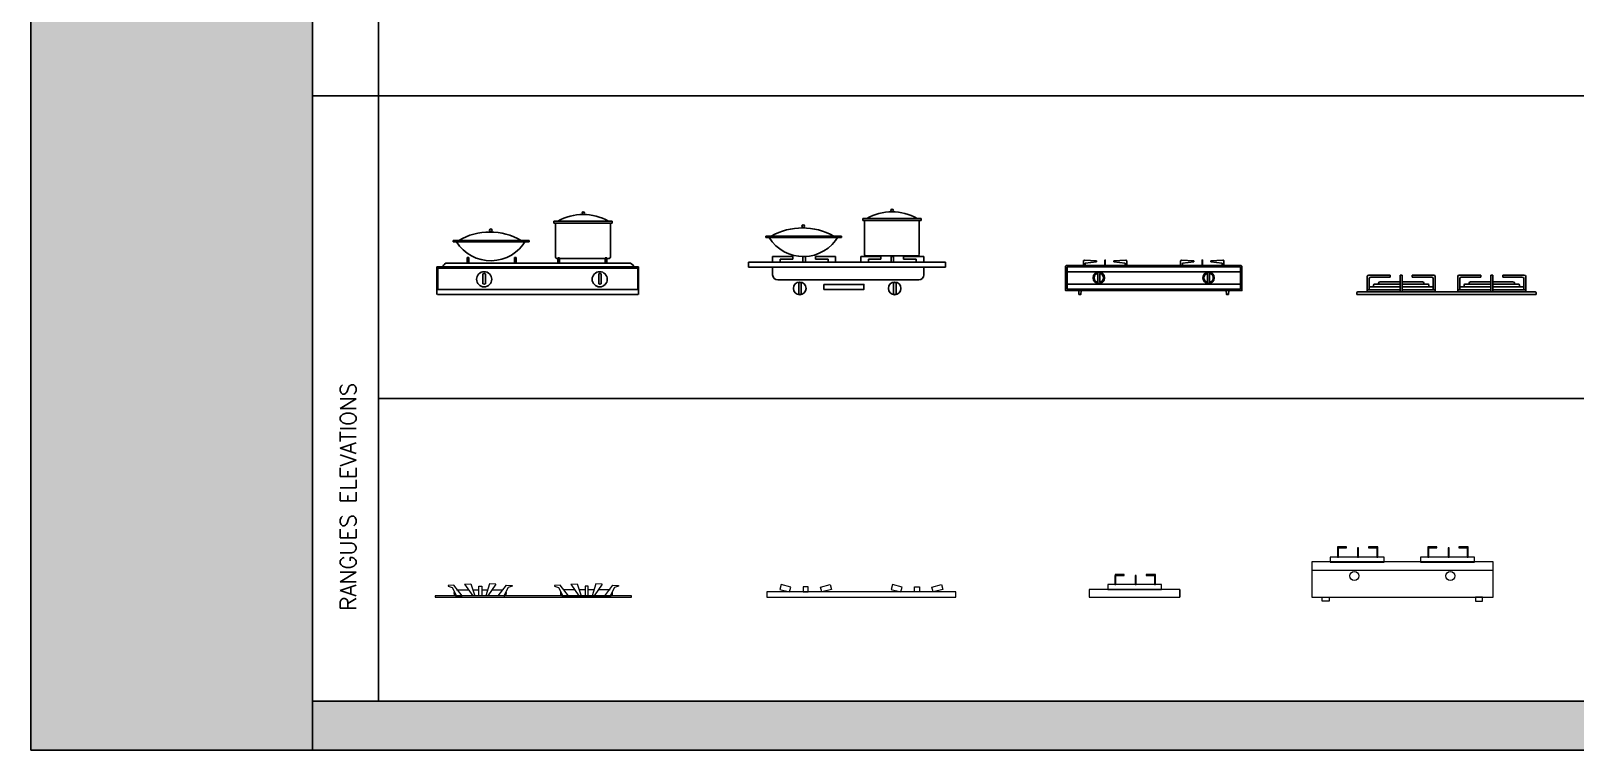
# Model space of a CAD drawing. Header units: millimetres. Extents: x 1191 to 17991, y 11472 to 21963.
# Drawn here: x 1191 to 7322, y 11472 to 14327 of the extents above; entities that cross this region are included whole.
import ezdxf

# ---------------------------------------------------------------- set-up
doc = ezdxf.new("R2010")
doc.units = ezdxf.units.MM
doc.layers.add('www.cad-blocks.net', color=7, linetype='Continuous')
doc.styles.get("Standard").update_dxf_attribs({"font": 'arial.ttf'})

# ---------------------------------------------------------------- blocks, each defined once
blk = doc.blocks.new('A$C3EB343ED')
for p, q in [((464, 290.3), (695.7, 290.3)), ((464, 283), (464, 290.3)), ((464, 283), (695.7, 283)), ((471.3, 146.8), (471.3, 283)), ((688.4, 283), (688.4, 146.8)), ((695.7, 290.3), (695.7, 283)), ((64.2, 214.2), (365.7, 214.2)), ((64.2, 214.2), (64.2, 208.7)), ((64.2, 208.7), (365.7, 208.7)), ((365.7, 214.2), (365.7, 208.7)), ((42.1, 124.2), (762.1, 124.2)), ((119.4, 146.3), (119.4, 126)), ((126.7, 146.3), (119.4, 146.3)), ((119.4, 126), (126.7, 126)), ((126.7, 126), (126.7, 146.3)), ((307.3, 146.3), (307.3, 126)), ((314.7, 146.3), (307.3, 146.3)), ((307.3, 126), (314.7, 126)), ((314.7, 126), (314.7, 146.3)), ((479.6, 141.8), (476.3, 141.8)), ((479.6, 144.5), (479.6, 124.1)), ((487, 144.5), (479.6, 144.5)), ((479.6, 124.1), (487, 124.1)), ((487, 124.1), (487, 144.5)), ((667.3, 141.8), (487, 141.8)), ((667.3, 144.5), (667.3, 124.1)), ((674.7, 144.5), (667.3, 144.5)), ((667.3, 124.1), (674.7, 124.1)), ((674.7, 124.1), (674.7, 144.5)), ((683.4, 141.8), (674.7, 141.8)), ((0, 109.6), (800, 109.6)), ((0, 109.6), (0, 0)), ((797.3, 104.2), (3.7, 104.2)), ((3.7, 104.2), (3.7, 19.7)), ((182.5, 81.1), (182.5, 41.6)), ((182.5, 59.8), (182.5, 81.1)), ((192.5, 81.1), (192.5, 41.6)), ((642.3, 81.1), (642.3, 41.6)), ((642.3, 59.8), (642.3, 81.1)), ((652.3, 81.1), (652.3, 41.6)), ((797.3, 104.2), (797.3, 19.7)), ((800, 109.6), (800, 0)), ((3.7, 19.7), (797.3, 19.7)), ((2, 0), (799.4, 0))]:
    blk.add_line(p, q)
for centre, radius in [((580.9, 322.7), 4.91), ((213.6, 254.3), 5.25), ((187.3, 59.8), 30), ((646.3, 59.8), 30)]:
    blk.add_circle(centre, radius)
for centre, radius, start, end in [((580.3, 117.2), 200, 59.92595, 120.07405), ((210.4, -1.8), 249.1, 60.12649, 119.87351), ((213.5, 293.8), 160.4, 212.028, 330.26186), ((42.1, 104.2), 20, 90, 164.37351), ((476.3, 146.8), 5, 180, 270), ((680.5, 149.7), 8.35, 289.95261, 340.04739), ((762.1, 104.2), 20, 15.62649, 90), ((187.5, 74.6), 8.19, 52.36804, 127.63196), ((647.3, 74.6), 8.19, 52.36804, 127.63196), ((187.5, 48), 8.19, 232.36804, 307.63196), ((647.3, 48), 8.19, 232.36804, 307.63196)]:
    blk.add_arc(centre, radius, start, end)
blk = doc.blocks.new('A$C2601746F')
for p, q in [((453.2, 302.3), (684.9, 302.3)), ((453.2, 295), (453.2, 302.3)), ((453.2, 295), (684.9, 295)), ((460.5, 158.9), (460.5, 295)), ((677.6, 295), (677.6, 158.9)), ((684.9, 302.3), (684.9, 295)), ((68.2, 232.1), (369.6, 232.1)), ((68.2, 232.1), (68.2, 226.6)), ((68.2, 226.6), (369.6, 226.6)), ((369.6, 232.1), (369.6, 226.6)), ((781.5, 129), (0, 129)), ((0, 129), (0, 109)), ((95.7, 151.3), (95.7, 129)), ((175.7, 151.3), (95.7, 151.3)), ((95.7, 129), (125.7, 129)), ((125.7, 141.3), (125.7, 129)), ((175.7, 141.3), (125.7, 141.3)), ((195.7, 129.1), (145.7, 129.1)), ((175.7, 151.3), (175.7, 141.3)), ((215.7, 151.3), (215.7, 129)), ((215.7, 151.3), (225.7, 151.3)), ((225.7, 151.3), (225.7, 129)), ((265.7, 151.3), (345.7, 151.3)), ((265.7, 151.3), (265.7, 141.3)), ((265.7, 141.3), (315.7, 141.3)), ((315.7, 141.3), (315.7, 129)), ((345.7, 129), (315.7, 129)), ((345.7, 151.3), (345.7, 129)), ((445.7, 151.3), (445.7, 129)), ((525.7, 151.3), (445.7, 151.3)), ((445.7, 129), (475.7, 129)), ((468.8, 153.9), (465.5, 153.9)), ((672.6, 153.9), (468.8, 153.9)), ((475.7, 141.3), (475.7, 129)), ((525.7, 141.3), (475.7, 141.3)), ((525.7, 151.3), (525.7, 141.3)), ((565.7, 151.3), (565.7, 129)), ((575.7, 151.3), (565.7, 151.3)), ((575.7, 151.3), (575.7, 129)), ((595.7, 129.1), (645.7, 129.1)), ((615.7, 151.3), (615.7, 141.3)), ((615.7, 151.3), (695.7, 151.3)), ((615.7, 141.3), (665.7, 141.3)), ((665.7, 141.3), (665.7, 129)), ((695.7, 129), (665.7, 129)), ((695.7, 151.3), (695.7, 129)), ((781.5, 109), (781.5, 129)), ((0, 109), (781.5, 109)), ((95.7, 109), (95.7, 79)), ((695.7, 109), (695.7, 79)), ((115.7, 59), (675.7, 59))]:
    blk.add_line(p, q)
for points in [[(199.6, 48.7), (199.6, 1.4), (209.4, 1.4), (209.4, 48.7)], [(299.5, 40.5), (299.5, 20.9), (458.4, 20.9), (458.4, 40.5)], [(585.7, 48.7), (585.7, 1.4), (575.9, 1.4), (575.9, 48.7)]]:
    blk.add_lwpolyline(points, close=True)
for centre, radius in [((570.1, 334.7), 4.91), ((217.5, 272.2), 5.25), ((203.2, 25.1), 25.1), ((580.2, 25.1), 25.1)]:
    blk.add_circle(centre, radius)
for centre, radius, start, end in [((569.4, 129.2), 200, 59.92595, 120.07405), ((214.3, 16.1), 249.1, 60.12649, 119.87351), ((217.4, 311.7), 160.4, 212.028, 330.26186), ((465.5, 158.9), 5, 180, 270), ((669.7, 161.7), 8.35, 289.95261, 340.04739), ((115.7, 79), 20, 180, 270), ((675.7, 79), 20, 270, 0)]:
    blk.add_arc(centre, radius, start, end)
blk = doc.blocks.new('A$C45F87FE7')
at = {"linetype": 'ByBlock'}
for p, q in [((123.4, 129.3), (78.3, 124.2)), ((123.4, 133.3), (123.4, 129.3)), ((191.1, 133.3), (191.1, 129.3)), ((191.1, 129.3), (236.2, 124.2)), ((508.9, 129.3), (463.8, 124.2)), ((508.9, 133.3), (508.9, 129.3)), ((576.6, 133.3), (576.6, 129.3)), ((576.6, 129.3), (621.7, 124.2)), ((694, 109), (6, 109)), ((6, 109), (6, 21)), ((694, 89), (6, 89)), ((694, 21), (694, 109)), ((6, 41), (694, 41)), ((6, 21), (694, 21))]:
    blk.add_line(p, q, dxfattribs=at)
at = {"ltscale": 0.18}
for p, q in [((128, 80.9), (128, 50.2)), ((136, 80.9), (136, 50.2)), ((564, 80.9), (564, 50.2)), ((572, 80.9), (572, 50.2))]:
    blk.add_line(p, q, dxfattribs=at)
at = {"linetype": 'ByBlock'}
for points in [[(123.4, 133.3), (75.1, 135.9, 0.430268), (70.9, 132), (70.9, 115), (78.3, 115), (78.3, 124.2)], [(191.1, 133.3), (239.4, 135.9, -0.430268), (243.6, 132), (243.6, 115), (236.2, 115), (236.2, 124.2)], [(508.9, 133.3), (460.6, 135.9, 0.430268), (456.4, 132), (456.4, 115), (463.8, 115), (463.8, 124.2)], [(576.6, 133.3), (624.9, 135.9, -0.430268), (629.1, 132), (629.1, 115), (621.7, 115), (621.7, 124.2)]]:
    blk.add_lwpolyline(points, format="xyb", dxfattribs=at)
for points in [[(156, 115), (157.8, 115), (157.8, 136.1), (156, 136.1)], [(544, 115), (542.2, 115), (542.2, 136.1), (544, 136.1)], [(53.1, 0), (61.1, 0), (62.1, 15), (52.1, 15)], [(646.9, 0), (638.9, 0), (637.9, 15), (647.9, 15)]]:
    blk.add_lwpolyline(points, close=True, dxfattribs=at)
blk.add_lwpolyline([(0, 110), (0, 15), (700, 15), (700, 110, 0.414214), (695, 115), (5, 115, 0.414214)], format="xyb", close=True, dxfattribs=at)
at = {"ltscale": 0.18}
for centre, radius in [((132, 65.6), 22.5), ((132, 65.6), 21.5), ((568, 65.6), 22.5), ((568, 65.6), 21.5)]:
    blk.add_circle(centre, radius, dxfattribs=at)
for centre, radius, start, end in [((132, 65.6), 18.5, 111.32369, 248.67631), ((126, 80.9), 2, 0, 111.32369), ((138, 80.9), 2, 68.67631, 180), ((132, 65.6), 18.5, 291.32369, 68.67631), ((568, 65.6), 18.5, 111.32369, 248.67631), ((562, 80.9), 2, 0, 111.32369), ((574, 80.9), 2, 68.67631, 180), ((568, 65.6), 18.5, 291.32369, 68.67631), ((126, 50.2), 2, 248.67631, 0), ((138, 50.2), 2, 180, 291.32369), ((562, 50.2), 2, 248.67631, 0), ((574, 50.2), 2, 180, 291.32369)]:
    blk.add_arc(centre, radius, start, end, dxfattribs=at)
blk = doc.blocks.new('A$C0F2D63DB')
at = {"linetype": 'ByBlock'}
for p, q in [((41.2, 70.6), (41.2, 10)), ((47.2, 76.6), (132.2, 76.6)), ((49.2, 62.6), (49.2, 18)), ((55.2, 68.6), (132.2, 68.6)), ((132.2, 76.6), (132.2, 68.6)), ((172.2, 76.6), (180.2, 76.6)), ((172.2, 76.6), (172.2, 10)), ((180.2, 76.6), (180.2, 10)), ((220.2, 76.6), (305.2, 76.6)), ((220.2, 76.6), (220.2, 68.6)), ((220.2, 68.6), (297.2, 68.6)), ((303.2, 62.6), (303.2, 18)), ((311.2, 70.6), (311.2, 10)), ((400.8, 10), (400.8, 70.6)), ((406.8, 76.6), (491.8, 76.6)), ((408.8, 18), (408.8, 62.6)), ((414.8, 68.6), (491.8, 68.6)), ((491.8, 68.6), (491.8, 76.6)), ((531.8, 76.6), (539.8, 76.6)), ((531.8, 10), (531.8, 76.6)), ((539.8, 10), (539.8, 76.6)), ((579.8, 68.6), (579.8, 76.6)), ((579.8, 76.6), (664.8, 76.6)), ((579.8, 68.6), (656.8, 68.6)), ((662.8, 18), (662.8, 62.6)), ((670.8, 10), (670.8, 70.6)), ((41.2, 18), (172.2, 18)), ((49.2, 30), (172.2, 30)), ((66.2, 37), (66.2, 30)), ((69.2, 40), (172.2, 40)), ((86.2, 44), (86.2, 40)), ((92.2, 50), (172.2, 50)), ((180.2, 50), (260.2, 50)), ((180.2, 40), (283.2, 40)), ((180.2, 30), (303.2, 30)), ((180.2, 18), (311.2, 18)), ((266.2, 44), (266.2, 40)), ((286.2, 37), (286.2, 30)), ((400.8, 18), (531.8, 18)), ((408.8, 30), (531.8, 30)), ((425.8, 30), (425.8, 37)), ((428.8, 40), (531.8, 40)), ((445.8, 40), (445.8, 44)), ((451.8, 50), (531.8, 50)), ((539.8, 50), (619.8, 50)), ((539.8, 40), (642.8, 40)), ((539.8, 30), (662.8, 30)), ((539.8, 18), (670.8, 18)), ((625.8, 40), (625.8, 44)), ((645.8, 30), (645.8, 37))]:
    blk.add_line(p, q, dxfattribs=at)
for p, q in [((0, 0), (0, 7)), ((3, 10), (709, 10)), ((712, 0), (712, 7)), ((0, 0), (712, 0))]:
    blk.add_line(p, q)
for centre, radius, start, end in [((47.2, 70.6), 6, 90, 180), ((55.2, 62.6), 6, 90, 180), ((297.2, 62.6), 6, 0, 90), ((305.2, 70.6), 6, 0, 90), ((406.8, 70.6), 6, 90, 180), ((414.8, 62.6), 6, 90, 180), ((656.8, 62.6), 6, 0, 90), ((664.8, 70.6), 6, 0, 90), ((69.2, 37), 3, 90, 180), ((92.2, 44), 6, 90, 180), ((260.2, 44), 6, 0, 90), ((283.2, 37), 3, 0, 90), ((428.8, 37), 3, 90, 180), ((451.8, 44), 6, 90, 180), ((619.8, 44), 6, 0, 90), ((642.8, 37), 3, 0, 90)]:
    blk.add_arc(centre, radius, start, end, dxfattribs=at)
for centre, start, end in [((3, 7), 90, 180), ((709, 7), 0, 90)]:
    blk.add_arc(centre, 3, start, end)
blk = doc.blocks.new('A$C3DB468DA')
at = {"lineweight": 5}
for p, q in [((780, 5), (0, 5)), ((0, 5), (0, 0)), ((52.1, 46.1), (51.9, 43.1)), ((51.9, 43.1), (67.8, 37.8)), ((74.6, 46.8), (52.1, 46.1)), ((67.8, 37.8), (85.4, 4.4)), ((106.9, 4.4), (74.6, 46.8)), ((75.4, 14.4), (75.4, 18.3)), ((85.4, 28.3), (132.7, 28.3)), ((85.4, 4.4), (106.9, 4.4)), ((272.4, 4.4), (85.4, 4.4)), ((117.2, 50.9), (141.4, 52.8)), ((117.2, 50.9), (149, 4.4)), ((141.4, 52.8), (157.1, 4.4)), ((149.4, 28.3), (172.9, 28.3)), ((172.9, 43.5), (184.9, 43.5)), ((172.9, 4.4), (172.9, 43.5)), ((184.9, 4.4), (172.9, 4.4)), ((184.9, 43.5), (184.9, 4.4)), ((184.9, 28.3), (208.5, 28.3)), ((216.4, 52.8), (200.7, 4.4)), ((240.6, 50.9), (208.9, 4.4)), ((240.6, 50.9), (216.4, 52.8)), ((225.1, 28.3), (269.1, 28.3)), ((250.9, 4.4), (283.2, 46.8)), ((290.1, 37.8), (272.4, 4.4)), ((282.4, 18.3), (282.4, 14.4)), ((283.2, 46.8), (305.8, 46.1)), ((305.9, 43.1), (290.1, 37.8)), ((305.8, 46.1), (305.9, 43.1)), ((474.2, 46.1), (474.1, 43.1)), ((474.1, 43.1), (489.9, 37.8)), ((496.8, 46.8), (474.2, 46.1)), ((489.9, 37.8), (507.6, 4.4)), ((529.1, 4.4), (496.8, 46.8)), ((497.6, 18.3), (497.6, 14.4)), ((507.6, 4.4), (694.6, 4.4)), ((554.9, 28.3), (510.9, 28.3)), ((539.4, 50.9), (563.6, 52.8)), ((539.4, 50.9), (571.1, 4.4)), ((563.6, 52.8), (579.3, 4.4)), ((595.1, 28.3), (571.5, 28.3)), ((607.1, 43.5), (595.1, 43.5)), ((595.1, 43.5), (595.1, 4.4)), ((595.1, 4.4), (607.1, 4.4)), ((607.1, 4.4), (607.1, 43.5)), ((630.6, 28.3), (607.1, 28.3)), ((638.6, 52.8), (622.9, 4.4)), ((662.8, 50.9), (631, 4.4)), ((662.8, 50.9), (638.6, 52.8)), ((694.6, 28.3), (647.3, 28.3)), ((673.1, 4.4), (705.4, 46.8)), ((712.2, 37.8), (694.6, 4.4)), ((704.6, 14.4), (704.6, 18.3)), ((705.4, 46.8), (727.9, 46.1)), ((728.1, 43.1), (712.2, 37.8)), ((727.9, 46.1), (728.1, 43.1)), ((780, 0), (780, 5)), ((0, 0), (780, 0))]:
    blk.add_line(p, q, dxfattribs=at)
for centre, start, end in [((85.4, 18.3), 158.31923, 180), ((85.4, 14.4), 180, 270), ((272.4, 14.4), 270, 0), ((272.4, 18.3), 360, 21.68077), ((507.6, 18.3), 158.31923, 180), ((507.6, 14.4), 180, 270), ((694.6, 14.4), 270, 0), ((694.6, 18.3), 0, 21.68077)]:
    blk.add_arc(centre, 10, start, end, dxfattribs=at)
blk = doc.blocks.new('A$C2FDA71ED')
at = {"lineweight": 5}
for p, q in [((750, 20), (0, 20)), ((0, 20), (0, 0)), ((56.5, 49.7), (51.4, 30.4)), ((51.4, 30.4), (90, 20)), ((95.2, 39.3), (56.5, 49.7)), ((90, 20), (95.2, 39.3)), ((164.1, 40), (144.1, 40)), ((144.1, 40), (144.1, 20)), ((144.1, 20), (164.1, 20)), ((164.1, 20), (164.1, 40)), ((213, 39.3), (251.7, 49.7)), ((218.2, 20), (213, 39.3)), ((256.8, 30.4), (218.2, 20)), ((251.7, 49.7), (256.8, 30.4)), ((498.3, 49.7), (493.2, 30.4)), ((493.2, 30.4), (531.8, 20)), ((537, 39.3), (498.3, 49.7)), ((531.8, 20), (537, 39.3)), ((585.9, 20), (585.9, 40)), ((585.9, 40), (605.9, 40)), ((605.9, 20), (585.9, 20)), ((605.9, 40), (605.9, 20)), ((654.8, 39.3), (693.5, 49.7)), ((660, 20), (654.8, 39.3)), ((698.6, 30.4), (660, 20)), ((693.5, 49.7), (698.6, 30.4)), ((750, 0), (750, 20)), ((0, 0), (750, 0))]:
    blk.add_line(p, q, dxfattribs=at)
blk = doc.blocks.new('A$C5E626A71')
at = {"lineweight": 5}
for p, q in [((105.9, 85.5), (101.9, 85.5)), ((101.9, 85.5), (101.9, 49.3)), ((102.2, 89.5), (102.2, 85.5)), ((138.4, 89.5), (102.2, 89.5)), ((102.2, 85.5), (138.4, 85.5)), ((105.9, 49.3), (105.9, 85.5)), ((138.4, 85.5), (138.4, 89.5)), ((186.5, 85.5), (182.5, 85.5)), ((182.5, 85.5), (182.5, 49.3)), ((186.5, 49.3), (186.5, 85.5)), ((226.1, 89.5), (226.1, 85.5)), ((262.2, 89.5), (226.1, 89.5)), ((226.1, 85.5), (262.2, 85.5)), ((263.1, 85.5), (259.1, 85.5)), ((259.1, 85.5), (259.1, 49.3)), ((262.2, 85.5), (262.2, 89.5)), ((263.1, 49.3), (263.1, 85.5)), ((360, 30), (0, 30)), ((0, 30), (0, 0)), ((287.3, 49.3), (73.7, 49.3)), ((73.7, 49.3), (73.7, 29.2)), ((73.7, 29.2), (287.3, 29.2)), ((101.9, 49.3), (105.9, 49.3)), ((182.5, 49.3), (186.5, 49.3)), ((259.1, 49.3), (263.1, 49.3)), ((287.3, 29.2), (287.3, 49.3)), ((0, 0), (360, 0))]:
    blk.add_line(p, q, dxfattribs=at)
at = {"lineweight": -3}
blk.add_line((360, 0), (360, 30), dxfattribs=at)
blk = doc.blocks.new('A$C67B1642B')
at = {"lineweight": 5}
for p, q in [((101.9, 211.9), (101.9, 175.7)), ((105.9, 211.9), (101.9, 211.9)), ((138.4, 216), (102.2, 216)), ((102.2, 216), (102.2, 211.9)), ((102.2, 211.9), (138.4, 211.9)), ((105.9, 175.7), (105.9, 211.9)), ((138.4, 211.9), (138.4, 216)), ((182.5, 211.9), (182.5, 175.7)), ((186.5, 211.9), (182.5, 211.9)), ((186.5, 175.7), (186.5, 211.9)), ((262.2, 216), (226.1, 216)), ((226.1, 216), (226.1, 211.9)), ((226.1, 211.9), (262.2, 211.9)), ((259.1, 211.9), (259.1, 175.7)), ((263.1, 211.9), (259.1, 211.9)), ((262.2, 211.9), (262.2, 216)), ((263.1, 175.7), (263.1, 211.9)), ((460.7, 211.9), (460.7, 175.7)), ((464.7, 211.9), (460.7, 211.9)), ((497.2, 216), (461, 216)), ((461, 216), (461, 211.9)), ((461, 211.9), (497.2, 211.9)), ((464.7, 175.7), (464.7, 211.9)), ((497.2, 211.9), (497.2, 216)), ((541.3, 211.9), (541.3, 175.7)), ((545.3, 211.9), (541.3, 211.9)), ((545.3, 175.7), (545.3, 211.9)), ((621, 216), (584.9, 216)), ((584.9, 216), (584.9, 211.9)), ((584.9, 211.9), (621, 211.9)), ((617.9, 211.9), (617.9, 175.7)), ((621.9, 211.9), (617.9, 211.9)), ((621, 211.9), (621, 216)), ((621.9, 175.7), (621.9, 211.9)), ((0, 156.4), (0, 17.1)), ((720, 156.4), (0, 156.4)), ((0, 124.3), (720, 124.3)), ((73.7, 175.7), (73.7, 155.6)), ((287.3, 175.7), (73.7, 175.7)), ((73.7, 155.6), (287.3, 155.6)), ((101.9, 175.7), (105.9, 175.7)), ((182.5, 175.7), (186.5, 175.7)), ((259.1, 175.7), (263.1, 175.7)), ((287.3, 155.6), (287.3, 175.7)), ((432.5, 175.7), (432.5, 155.6)), ((646.1, 175.7), (432.5, 175.7)), ((432.5, 155.6), (646.1, 155.6)), ((460.7, 175.7), (464.7, 175.7)), ((541.3, 175.7), (545.3, 175.7)), ((617.9, 175.7), (621.9, 175.7)), ((646.1, 155.6), (646.1, 175.7)), ((720, 17.1), (720, 156.4)), ((0, 17.1), (720, 17.1)), ((41.7, 0), (41.7, 17.1)), ((41.7, 17.1), (69.5, 17.1)), ((69.5, 17.1), (69.5, 0)), ((650.5, 17.1), (650.5, 0)), ((678.3, 17.1), (650.5, 17.1)), ((678.3, 0), (678.3, 17.1)), ((69.5, 0), (41.7, 0)), ((650.5, 0), (678.3, 0))]:
    blk.add_line(p, q, dxfattribs=at)
for centre in [(169.4, 100.5), (550.6, 100.5)]:
    blk.add_circle(centre, 17.8, dxfattribs=at)
blk = doc.blocks.new('FORMAT')
at = {"layer": 'www.cad-blocks.net', "true_color": 0x444444}
blk.add_hatch(color=250, dxfattribs=at).paths.add_polyline_path([(1191.1, 11471.7), (2309.8, 11471.7), (2309.8, 21962.7), (1191.1, 21962.7)])
at = {"layer": 'www.cad-blocks.net', "true_color": 0x546d8e}
h = blk.add_hatch(color=155, dxfattribs=at)
h.set_gradient(color1=(68, 68, 68), color2=(84, 109, 142), tint=1)
h.paths.add_polyline_path([(2309.8, 11665.5), (2309.8, 11471.7), (17990.6, 11471.7), (17990.6, 11665.5)])
at = {"layer": 'www.cad-blocks.net', "color": 250, "true_color": 0x444444}
for p, q in [((1191.1, 21962.7), (1191.1, 11471.7)), ((2309.8, 21962.7), (2309.8, 11471.7)), ((1191.1, 11471.7), (2309.8, 11471.7))]:
    blk.add_line(p, q, dxfattribs=at)
at = {"layer": 'www.cad-blocks.net'}
blk.add_line((2309.8, 21962.7), (2309.8, 11471.7), dxfattribs=at)
at = {"layer": 'www.cad-blocks.net', "color": 155, "true_color": 0x546d8e}
for p, q in [((2309.8, 21648.3), (2309.8, 11665.5)), ((2571.5, 21648.3), (2571.5, 11665.5)), ((2309.8, 14068.7), (17990.6, 14068.7)), ((2571.5, 12867.1), (17990.6, 12867.1)), ((2309.8, 11665.5), (17990.6, 11665.5)), ((2309.8, 11665.5), (17990.6, 11665.5)), ((2309.8, 11665.5), (17990.6, 11665.5)), ((2309.8, 11471.7), (17990.6, 11471.7))]:
    blk.add_line(p, q, dxfattribs=at)
at = {"layer": 'www.cad-blocks.net', "color": 155, "true_color": 0x546d8e, "insert": (2419.6, 12024.9), "char_height": 62.5, "attachment_point": 1, "rotation": 90}
blk.add_mtext_dynamic_manual_height_columns('{\\Fsimplex|c0;RANGUES ELEVATIONS}', width=5331.342, gutter_width=12.5, heights=[0], dxfattribs=at)

msp = doc.modelspace()

# ---------------------------------------------------------------- block references
for name, p in [('A$C2601746F', (4040.5, 13279.7)), ('A$C3EB343ED', (2803.4, 13281.1)), ('A$C45F87FE7', (5299.2, 13281.1)), ('A$C0F2D63DB', (6455.8, 13281.1)), ('A$C67B1642B', (6276.4, 12062.4)), ('A$C5E626A71', (5393.5, 12079.5)), ('A$C3DB468DA', (2796.2, 12079.5)), ('A$C2FDA71ED', (4113.2, 12079.5))]:
    msp.add_blockref(name, p)
at = {"layer": 'www.cad-blocks.net'}
msp.add_blockref('FORMAT', (0, 0), dxfattribs=at)

doc.saveas('drawing.dxf')
